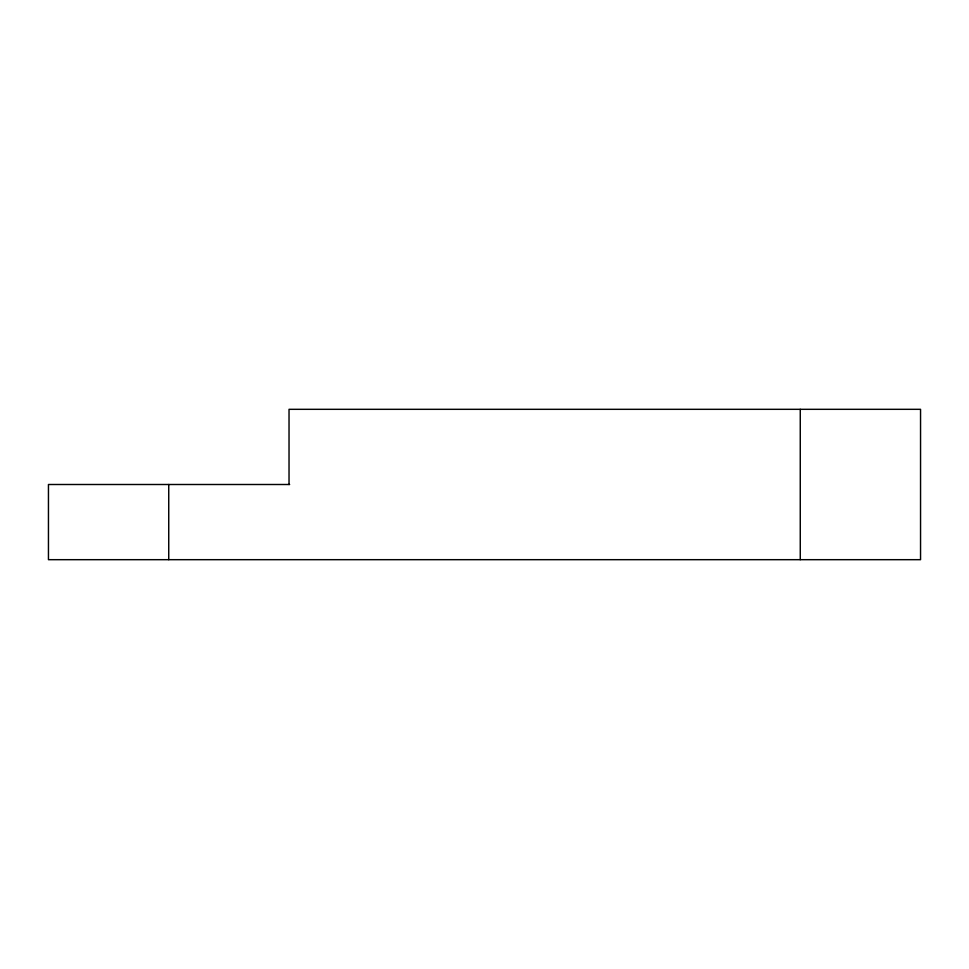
<?xml version="1.0" encoding="UTF-8"?>
<svg xmlns="http://www.w3.org/2000/svg" width="969" height="969" viewBox="0 0 969 969"><rect width="100%" height="100%" fill="white"/><g stroke="black" fill="none" stroke-linecap="round" stroke-linejoin="round"><path stroke-width="1.45" d="M289.634 484.5L48.45 484.5L48.45 559.682L920.55 559.682L920.55 409.318L289.028 409.318L289.028 484.5M800.261 409.318L800.261 559.682M168.739 484.5L168.739 559.682"/></g></svg>
